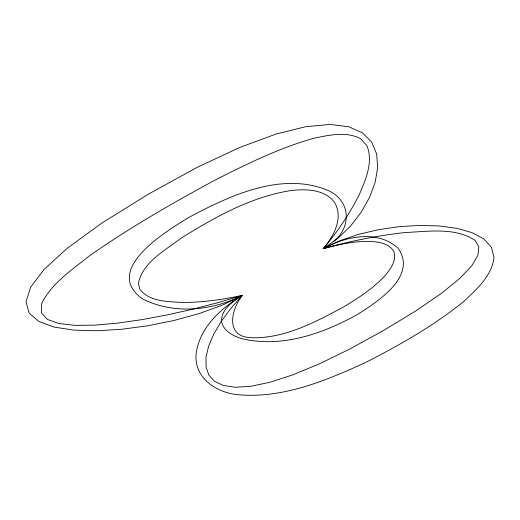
<?xml version="1.0" encoding="UTF-8"?>
<svg xmlns="http://www.w3.org/2000/svg" width="520" height="520" viewBox="0 0 520 520"><rect width="100%" height="100%" fill="white"/><g stroke="black" fill="none" stroke-linecap="round" stroke-linejoin="round"><path stroke-width="0.78" d="M323.18 248.716C333.625 236.496 343.791 218.03 334.542 202.384C324.812 189.364 306.67 188.922 291.928 190.398C251.758 196.436 215.547 216.781 181.5 237.919C165.484 250.25 142.785 261.82 138.424 283.4L139.809 289.185C149.474 301.925 167.635 301.476 182.097 302.471C202.391 302.484 222.567 299.618 242.379 295.36C231.446 309.127 224.757 335.849 249.951 337.636C283.536 339.216 314.665 322.465 343.375 307.021C358.592 297.96 373.692 288.164 385.671 274.95C390.839 268.541 396.819 260.293 393.874 251.628C389.668 243.711 379.866 242.19 371.781 241.423C355.277 240.773 338.995 244.368 323.18 248.716C337.409 231.959 349.882 213.675 359.58 193.928C365.976 179.023 373.373 161.831 366.945 145.698L360.549 138.678C345.885 131.02 329.011 135.194 313.709 138.287C279.182 148.044 246.896 163.923 215.026 180.122C171.925 203.431 129.344 227.864 89.2 256.035C71.844 269.99 51.902 282.847 41.736 303.42L41.438 312.825L47.444 319.449L58.903 323.544L74.932 325.364L94.673 325.156L117.247 323.167L141.804 319.657L167.459 314.873L193.356 309.056L218.614 302.471L242.379 295.36L230.724 308.522L221.117 321.581L213.694 334.237L208.611 346.203L206.011 357.188L206.044 366.906L208.858 375.063L214.604 381.368L223.425 385.535L235.475 387.27L250.894 386.282L269.841 382.278L292.448 374.978L318.877 364.078L349.271 349.303L383.773 330.35L416.455 310.512L441.649 293.195L459.921 278.284L471.835 265.661L477.945 255.197L478.816 246.779L475.013 240.286C454.727 227.078 428.402 231.53 405.554 232.499C377.683 235.495 350.142 241.098 323.18 248.716L337.623 238.602L350.422 226.219L361.199 212.238L369.577 197.34L375.193 182.208L377.669 167.518L376.636 153.946L371.722 142.174L362.557 132.88L348.771 126.744L329.986 124.449L305.832 126.666L275.938 134.082L239.935 147.375L197.451 167.213L148.115 194.292L101.653 223.197L67.314 248.209L43.992 269.516L30.589 287.3L26 301.762L29.127 313.086L38.87 321.458L54.119 327.067L73.782 330.115L96.752 330.779L121.934 329.245L148.213 325.715L174.506 320.372L199.693 313.404L222.69 305.006L242.379 295.36C233.181 301.236 221.806 308.678 221.442 320.814C222.827 330.811 232.908 335.816 241.54 338.611C281.144 348.218 322.335 333.912 356.844 314.795C376.662 302.322 417.957 276.361 398.086 248.228C377.513 229.405 345.293 236.314 323.18 248.716L339.69 240.747L358.41 234.383L378.521 229.671L399.243 226.661L419.763 225.407L439.283 225.959L457.015 228.364L472.147 232.681L483.893 238.953L491.439 247.234L494 257.575C491.66 276.289 476.619 289.25 463.743 301.49C434.005 325.539 400.647 344.487 366.73 361.94C326.053 380.666 282.029 399.23 236.262 394.557C215.462 391.892 194.415 377.787 196.047 354.569C199.05 327.958 220.669 308.445 242.379 295.36C212.024 311.044 173.212 314.62 142.227 298.76C102.024 269.744 166.621 231.094 188.513 217.614C229.775 195.54 282.38 170.683 329.069 190.886C350.825 201.455 351.669 227.422 333.132 241.742"/></g></svg>
